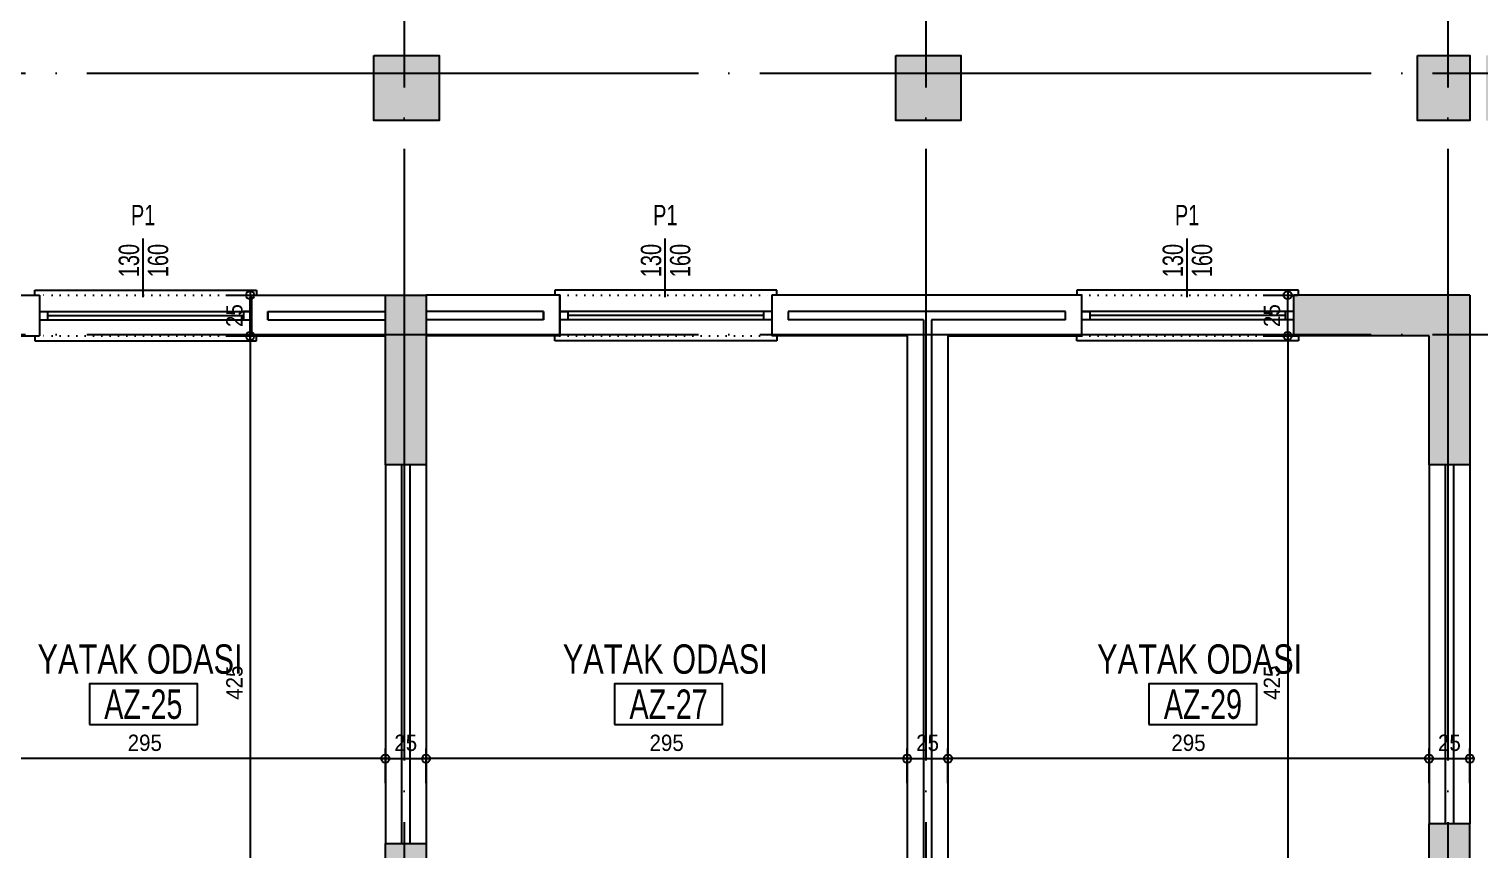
# Model space of a CAD drawing. Extents: x 460786 to 545292, y 30998 to 41694.
# Drawn here: x 467240 to 468129, y 40492 to 40995 of the extents above; entities that cross this region are included whole.
import ezdxf
from ezdxf.enums import TextEntityAlignment as Align

# ---------------------------------------------------------------- set-up
doc = ezdxf.new("R2010")
doc.units = 0
doc.header["$LTSCALE"] = 50
doc.header["$MEASUREMENT"] = 0
doc.header["$PDMODE"] = 35
doc.linetypes.add('DASHDOT', pattern=[5.5, 5, -0.25, 0, -0.25])
doc.linetypes.add('DASHED', pattern=[0.1, 0, -0.1])
doc.layers.get('0').update_dxf_attribs({"linetype": 'CONTINUOUS'})
doc.layers.get('Defpoints').update_dxf_attribs({"linetype": 'CONTINUOUS'})
for name, color, linetype in [('A-Aks Dikey', 12, 'DASHDOT'), ('A-Aks Yatay', 12, 'DASHDOT'), ('A-Betonarme', 6, 'CONTINUOUS'), ('A-Cam', 160, 'CONTINUOUS'), ('A-Dash', 9, 'DASHED'), ('A-Duvar', 7, 'CONTINUOUS'), ('A-Gör 2', 40, 'CONTINUOUS'), ('A-mahal adi', 1, 'CONTINUOUS'), ('A-mahal no', 4, 'CONTINUOUS'), ('A-Olcu  IC Yatay', 8, 'CONTINUOUS'), ('A-Olcu Ic Dikey', 8, 'CONTINUOUS'), ('A-Poz-Pen', 4, 'CONTINUOUS'), ('A-Tarama 1', 9, 'CONTINUOUS')]:
    doc.layers.add(name, color=color, linetype=linetype)
doc.styles.get("Standard").update_dxf_attribs({"font": 'arial.ttf', "width": 0.9})
doc.dimstyles.new('EXIT', dxfattribs={"dimscale": 50, "dimtxt": 0.23, "dimasz": 0.03, "dimexe": 0.125, "dimexo": 0.5, "dimgap": 0.09, "dimtad": 1, "dimzin": 1, "dimdsep": 46, "dimtxsty": 'Standard', "dimblk": 'TICK', "dimcen": 0.2, "dimadec": 0, "dimazin": 0, "dimtfac": 1, "dimtix": 1, "dimtofl": 0, "dimtmove": 2, "dimatfit": 3, "dimldrblk": 'TICK', "dimfxl": 1, "dimtolj": 1, "dimtzin": 1, "dimarcsym": 0})

# ---------------------------------------------------------------- blocks, each defined once
blk = doc.blocks.new('poz-pk1')
blk.add_line((24.33, 28.66), (24.33, -5.74))
at = {"width": 0.7}
for p in [(17.04, 9.96), (31.55, 9.96)]:
    blk.add_attdef('YAZı', text='', height=12, rotation=90, dxfattribs=at).set_placement(p, align=Align.MIDDLE_CENTER)
blk.add_attdef('POZ', text='', height=12, dxfattribs=at).set_placement((24.33, -14.42), align=Align.MIDDLE_CENTER)
blk = doc.blocks.new('mahal adı')
at = {"layer": 'A-mahal no'}
blk.add_lwpolyline([(-75.6, -73.4), (89.9, -73.4), (89.9, -10.9), (-75.6, -10.9)], close=True, dxfattribs=at)
at = {"layer": 'A-mahal adi', "width": 0.75}
for p in [(2.1, 88.8), (2.1, 27)]:
    blk.add_attdef('MAHALADI', text='', height=45, dxfattribs=at).set_placement(p, align=Align.MIDDLE_CENTER)
at = {"layer": 'A-mahal no', "width": 0.7}
blk.add_attdef('MAHALNO', text='', height=45, dxfattribs=at).set_placement((7.1, -42.1), align=Align.MIDDLE_CENTER)
blk = doc.blocks.new('TICK', base_point=(53.7, 38.06))
blk.add_line((55.37, 38.06), (52.04, 38.06))
blk.add_circle((53.7, 38.06), 1.67)
blk = doc.blocks.new('*D700')
at = {"layer": 'A-Olcu Ic Dikey', "color": 0, "lineweight": -2, "transparency": 16777216}
for p, q in [((467360.26795, 40806.50245), (467381.51795, 40806.50245)), ((467375.26795, 40805.00245), (467375.26795, 40383.00245)), ((467360.26795, 40381.50245), (467381.51795, 40381.50245))]:
    blk.add_line(p, q, dxfattribs=at)
at = {"layer": 'Defpoints', "color": 0, "transparency": 16777216}
for p in [(467335.26795, 40806.50245), (467335.26795, 40381.50245), (467375.26795, 40381.50245)]:
    blk.add_point(p, dxfattribs=at)
at = {"layer": 'A-Olcu Ic Dikey', "color": 0, "lineweight": -2, "transparency": 16777216, "xscale": 1.5, "yscale": 1.5, "zscale": 1.5}
for p, rotation in [((467375.26795, 40806.50245), 90), ((467375.26795, 40381.50245), 270)]:
    blk.add_blockref('TICK', p, dxfattribs=dict(at, rotation=rotation))
at = {"layer": 'A-Olcu Ic Dikey', "color": 0, "transparency": 16777216, "insert": (467365.66222, 40594.00245), "char_height": 10, "attachment_point": 5, "rotation": 90}
blk.add_mtext('\\A1;425', dxfattribs=at)
blk = doc.blocks.new('*D701')
at = {"layer": 'A-Olcu Ic Dikey', "color": 0, "lineweight": -2, "transparency": 16777216}
for p, q in [((467360.26795, 40831.50245), (467381.51795, 40831.50245)), ((467375.26795, 40808.00245), (467375.26795, 40830.00245)), ((467360.26795, 40806.50245), (467381.51795, 40806.50245))]:
    blk.add_line(p, q, dxfattribs=at)
at = {"layer": 'Defpoints', "color": 0, "transparency": 16777216}
for p in [(467335.26795, 40831.50245), (467375.26795, 40831.50245), (467335.26795, 40806.50245)]:
    blk.add_point(p, dxfattribs=at)
at = {"layer": 'A-Olcu Ic Dikey', "color": 0, "lineweight": -2, "transparency": 16777216, "xscale": 1.5, "yscale": 1.5, "zscale": 1.5}
for p, rotation in [((467375.26795, 40831.50245), 90), ((467375.26795, 40806.50245), 270)]:
    blk.add_blockref('TICK', p, dxfattribs=dict(at, rotation=rotation))
at = {"layer": 'A-Olcu Ic Dikey', "color": 0, "transparency": 16777216, "insert": (467365.66222, 40819.00245), "char_height": 10, "attachment_point": 5, "rotation": 90}
blk.add_mtext('\\A1;25', dxfattribs=at)
blk = doc.blocks.new('*D713')
at = {"layer": 'A-Olcu Ic Dikey', "color": 0, "lineweight": -2, "transparency": 16777216}
for p, q in [((467996.49265, 40806.50245), (468017.74265, 40806.50245)), ((468011.49265, 40805.00245), (468011.49265, 40383.00245)), ((467996.49265, 40381.50245), (468017.74265, 40381.50245))]:
    blk.add_line(p, q, dxfattribs=at)
at = {"layer": 'Defpoints', "color": 0, "transparency": 16777216}
for p in [(467971.49265, 40806.50245), (467971.49265, 40381.50245), (468011.49265, 40381.50245)]:
    blk.add_point(p, dxfattribs=at)
at = {"layer": 'A-Olcu Ic Dikey', "color": 0, "lineweight": -2, "transparency": 16777216, "xscale": 1.5, "yscale": 1.5, "zscale": 1.5}
for p, rotation in [((468011.49265, 40806.50245), 90), ((468011.49265, 40381.50245), 270)]:
    blk.add_blockref('TICK', p, dxfattribs=dict(at, rotation=rotation))
at = {"layer": 'A-Olcu Ic Dikey', "color": 0, "transparency": 16777216, "insert": (468001.88692, 40594.00245), "char_height": 10, "attachment_point": 5, "rotation": 90}
blk.add_mtext('\\A1;425', dxfattribs=at)
blk = doc.blocks.new('*D714')
at = {"layer": 'A-Olcu Ic Dikey', "color": 0, "lineweight": -2, "transparency": 16777216}
for p, q in [((467996.49265, 40831.50245), (468017.74265, 40831.50245)), ((468011.49265, 40808.00245), (468011.49265, 40830.00245)), ((467996.49265, 40806.50245), (468017.74265, 40806.50245))]:
    blk.add_line(p, q, dxfattribs=at)
at = {"layer": 'Defpoints', "color": 0, "transparency": 16777216}
for p in [(467971.49265, 40831.50245), (468011.49265, 40831.50245), (467971.49265, 40806.50245)]:
    blk.add_point(p, dxfattribs=at)
at = {"layer": 'A-Olcu Ic Dikey', "color": 0, "lineweight": -2, "transparency": 16777216, "xscale": 1.5, "yscale": 1.5, "zscale": 1.5}
for p, rotation in [((468011.49265, 40831.50245), 90), ((468011.49265, 40806.50245), 270)]:
    blk.add_blockref('TICK', p, dxfattribs=dict(at, rotation=rotation))
at = {"layer": 'A-Olcu Ic Dikey', "color": 0, "transparency": 16777216, "insert": (468001.88692, 40819.00245), "char_height": 10, "attachment_point": 5, "rotation": 90}
blk.add_mtext('\\A1;25', dxfattribs=at)
blk = doc.blocks.new('*D715')
at = {"layer": 'A-Olcu  IC Yatay', "color": 0, "lineweight": -2, "transparency": 16777216}
for p, q in [((467803.1686, 40532.50245), (467803.1686, 40553.75245)), ((468096.6686, 40547.50245), (467804.6686, 40547.50245)), ((468098.1686, 40532.50245), (468098.1686, 40553.75245))]:
    blk.add_line(p, q, dxfattribs=at)
at = {"layer": 'Defpoints', "color": 0, "transparency": 16777216}
for p in [(467803.1686, 40547.50245), (467803.1686, 40507.50245), (468098.1686, 40507.50245)]:
    blk.add_point(p, dxfattribs=at)
at = {"layer": 'A-Olcu  IC Yatay', "color": 0, "lineweight": -2, "transparency": 16777216, "xscale": 1.5, "yscale": 1.5, "zscale": 1.5}
for p, rotation in [((467803.1686, 40547.50245), 180.0000000000339), ((468098.1686, 40547.50245), 3.389288849575678e-11)]:
    blk.add_blockref('TICK', p, dxfattribs=dict(at, rotation=rotation))
at = {"layer": 'A-Olcu  IC Yatay', "color": 0, "transparency": 16777216, "insert": (467950.6686, 40557.10818), "char_height": 10, "attachment_point": 5}
blk.add_mtext('\\A1;295', dxfattribs=at)
blk = doc.blocks.new('*D716')
at = {"layer": 'A-Olcu  IC Yatay', "color": 0, "lineweight": -2, "transparency": 16777216}
for p, q in [((468098.1686, 40532.50245), (468098.1686, 40553.75245)), ((468099.6686, 40547.50245), (468121.6686, 40547.50245)), ((468123.1686, 40532.50245), (468123.1686, 40553.75245))]:
    blk.add_line(p, q, dxfattribs=at)
at = {"layer": 'Defpoints', "color": 0, "transparency": 16777216}
for p in [(468123.1686, 40547.50245), (468098.1686, 40507.50245), (468123.1686, 40507.50245)]:
    blk.add_point(p, dxfattribs=at)
at = {"layer": 'A-Olcu  IC Yatay', "color": 0, "lineweight": -2, "transparency": 16777216, "xscale": 1.5, "yscale": 1.5, "zscale": 1.5, "rotation": 180}
blk.add_blockref('TICK', (468098.1686, 40547.50245), dxfattribs=at)
at = {"layer": 'A-Olcu  IC Yatay', "color": 0, "lineweight": -2, "transparency": 16777216, "xscale": 1.5, "yscale": 1.5, "zscale": 1.5}
blk.add_blockref('TICK', (468123.1686, 40547.50245), dxfattribs=at)
at = {"layer": 'A-Olcu  IC Yatay', "color": 0, "transparency": 16777216, "insert": (468110.6686, 40557.10818), "char_height": 10, "attachment_point": 5}
blk.add_mtext('\\A1;25', dxfattribs=at)
blk = doc.blocks.new('*D717')
at = {"layer": 'A-Olcu  IC Yatay', "color": 0, "lineweight": -2, "transparency": 16777216}
for p, q in [((467778.1686, 40532.50245), (467778.1686, 40553.75245)), ((467779.6686, 40547.50245), (467801.6686, 40547.50245)), ((467803.1686, 40532.50245), (467803.1686, 40553.75245))]:
    blk.add_line(p, q, dxfattribs=at)
at = {"layer": 'Defpoints', "color": 0, "transparency": 16777216}
for p in [(467803.1686, 40547.50245), (467778.1686, 40507.50245), (467803.1686, 40507.50245)]:
    blk.add_point(p, dxfattribs=at)
at = {"layer": 'A-Olcu  IC Yatay', "color": 0, "lineweight": -2, "transparency": 16777216, "xscale": 1.5, "yscale": 1.5, "zscale": 1.5, "rotation": 180}
blk.add_blockref('TICK', (467778.1686, 40547.50245), dxfattribs=at)
at = {"layer": 'A-Olcu  IC Yatay', "color": 0, "lineweight": -2, "transparency": 16777216, "xscale": 1.5, "yscale": 1.5, "zscale": 1.5}
blk.add_blockref('TICK', (467803.1686, 40547.50245), dxfattribs=at)
at = {"layer": 'A-Olcu  IC Yatay', "color": 0, "transparency": 16777216, "insert": (467790.6686, 40557.10818), "char_height": 10, "attachment_point": 5}
blk.add_mtext('\\A1;25', dxfattribs=at)
blk = doc.blocks.new('*D718')
at = {"layer": 'A-Olcu  IC Yatay', "color": 0, "lineweight": -2, "transparency": 16777216}
for p, q in [((467483.1686, 40532.50245), (467483.1686, 40553.75245)), ((467776.6686, 40547.50245), (467484.6686, 40547.50245)), ((467778.1686, 40532.50245), (467778.1686, 40553.75245))]:
    blk.add_line(p, q, dxfattribs=at)
at = {"layer": 'Defpoints', "color": 0, "transparency": 16777216}
for p in [(467483.1686, 40547.50245), (467483.1686, 40507.50245), (467778.1686, 40507.50245)]:
    blk.add_point(p, dxfattribs=at)
at = {"layer": 'A-Olcu  IC Yatay', "color": 0, "lineweight": -2, "transparency": 16777216, "xscale": 1.5, "yscale": 1.5, "zscale": 1.5}
for p, rotation in [((467483.1686, 40547.50245), 180.0000000000509), ((467778.1686, 40547.50245), 5.091926880140817e-11)]:
    blk.add_blockref('TICK', p, dxfattribs=dict(at, rotation=rotation))
at = {"layer": 'A-Olcu  IC Yatay', "color": 0, "transparency": 16777216, "insert": (467630.6686, 40557.10818), "char_height": 10, "attachment_point": 5}
blk.add_mtext('\\A1;295', dxfattribs=at)
blk = doc.blocks.new('*D719')
at = {"layer": 'A-Olcu  IC Yatay', "color": 0, "lineweight": -2, "transparency": 16777216}
for p, q in [((467458.1686, 40532.50245), (467458.1686, 40553.75245)), ((467459.6686, 40547.50245), (467481.6686, 40547.50245)), ((467483.1686, 40532.50245), (467483.1686, 40553.75245))]:
    blk.add_line(p, q, dxfattribs=at)
at = {"layer": 'Defpoints', "color": 0, "transparency": 16777216}
for p in [(467483.1686, 40547.50245), (467458.1686, 40507.50245), (467483.1686, 40507.50245)]:
    blk.add_point(p, dxfattribs=at)
at = {"layer": 'A-Olcu  IC Yatay', "color": 0, "lineweight": -2, "transparency": 16777216, "xscale": 1.5, "yscale": 1.5, "zscale": 1.5, "rotation": 180}
blk.add_blockref('TICK', (467458.1686, 40547.50245), dxfattribs=at)
at = {"layer": 'A-Olcu  IC Yatay', "color": 0, "lineweight": -2, "transparency": 16777216, "xscale": 1.5, "yscale": 1.5, "zscale": 1.5}
blk.add_blockref('TICK', (467483.1686, 40547.50245), dxfattribs=at)
at = {"layer": 'A-Olcu  IC Yatay', "color": 0, "transparency": 16777216, "insert": (467470.6686, 40557.10818), "char_height": 10, "attachment_point": 5}
blk.add_mtext('\\A1;25', dxfattribs=at)
blk = doc.blocks.new('*D720')
at = {"layer": 'A-Olcu  IC Yatay', "color": 0, "lineweight": -2, "transparency": 16777216}
for p, q in [((467163.1686, 40532.50245), (467163.1686, 40553.75245)), ((467456.6686, 40547.50245), (467164.6686, 40547.50245)), ((467458.1686, 40532.50245), (467458.1686, 40553.75245))]:
    blk.add_line(p, q, dxfattribs=at)
at = {"layer": 'Defpoints', "color": 0, "transparency": 16777216}
for p in [(467163.1686, 40547.50245), (467163.1686, 40507.50245), (467458.1686, 40507.50245)]:
    blk.add_point(p, dxfattribs=at)
at = {"layer": 'A-Olcu  IC Yatay', "color": 0, "lineweight": -2, "transparency": 16777216, "xscale": 1.5, "yscale": 1.5, "zscale": 1.5}
for p, rotation in [((467163.1686, 40547.50245), 180.0000000000509), ((467458.1686, 40547.50245), 5.091926880140817e-11)]:
    blk.add_blockref('TICK', p, dxfattribs=dict(at, rotation=rotation))
at = {"layer": 'A-Olcu  IC Yatay', "color": 0, "transparency": 16777216, "insert": (467310.6686, 40557.10818), "char_height": 10, "attachment_point": 5}
blk.add_mtext('\\A1;295', dxfattribs=at)

msp = doc.modelspace()

# ---------------------------------------------------------------- hatches: boundary and pattern name
at = {"layer": 'A-Tarama 1'}
h = msp.add_hatch(dxfattribs=at)
h.set_pattern_fill('ANSI33', color=256, scale=30, angle=180, style=0)
h.set_pattern_definition([(225, (696.577, 0), (5.30330086, -5.30330086), []), (225, (691.274, 6e-16), (5.30330086, -5.30330086), [3.75, -1.875])])
h.paths.add_polyline_path([(465995.17, 40179.5), (465920.17, 40179.5), (465920.17, 40154.5), (465995.17, 40154.5)])
h.paths.add_polyline_path([(465945.17, 40474.5), (466070.17, 40474.5), (466070.17, 40499.5), (465920.17, 40499.5), (465920.17, 40392.5), (465945.17, 40392.5)])
h.paths.add_polyline_path([(466430.17, 40499.5), (466333.17, 40499.5), (466333.17, 40474.5), (466430.17, 40474.5)])
h.paths.add_polyline_path([(466685.17, 40499.5), (466660.17, 40499.5), (466660.17, 40371.5), (466685.17, 40371.5)])
h.paths.add_polyline_path([(466430.17, 39860), (466333.17, 39860), (466333.17, 39835), (466430.17, 39835)])
h.paths.add_polyline_path([(466070.17, 39860), (465970.17, 39860), (465970.17, 39835), (466070.17, 39835)])
h.paths.add_polyline_path([(466070.17, 39220), (465970.17, 39220), (465970.17, 39195), (466070.17, 39195)])
h.paths.add_polyline_path([(466430.17, 39220), (466333.17, 39220), (466333.17, 39195), (466430.17, 39195)])
h.paths.add_polyline_path([(465995.17, 38899.5), (465920.17, 38899.5), (465920.17, 38874.5), (465945.17, 38874.5), (465995.17, 38874.5)])
h.paths.add_polyline_path([(466070.17, 38579.5), (465945.17, 38579.5), (465945.17, 38654.5), (465920.17, 38654.5), (465920.17, 38554.5), (466070.17, 38554.5)])
h.paths.add_polyline_path([(466523.17, 38579.5), (466333.17, 38579.5), (466333.17, 38554.5), (466523.17, 38554.5)])
h.paths.add_polyline_path([(466843.17, 38099.5), (466498.17, 38099.5), (466498.17, 38074.5), (466843.17, 38074.5)])
h.paths.add_polyline_path([(466523.17, 38322.5), (466498.17, 38322.5), (466498.17, 38222.5), (466523.17, 38222.5)])
h.paths.add_polyline_path([(466925.17, 38247.5), (466843.17, 38247.5), (466843.17, 38322.5), (466818.17, 38322.5), (466818.17, 38222.5), (466925.17, 38222.5)])
h.paths.add_polyline_path([(466843.17, 38682.5), (466818.17, 38682.5), (466818.17, 38554.5), (466843.17, 38554.5)])
h.paths.add_polyline_path([(467170.17, 38114.5), (467130.17, 38114.5), (467130.17, 38074.5), (467170.17, 38074.5)])
h.paths.add_polyline_path([(467490.17, 38114.5), (467450.17, 38114.5), (467450.17, 38074.5), (467490.17, 38074.5)])
h.paths.add_polyline_path([(467482.17, 38322.5), (467457.17, 38322.5), (467457.17, 38222.5), (467482.17, 38222.5)])
h.paths.add_polyline_path([(467482.17, 38682.5), (467457.17, 38682.5), (467457.17, 38554.5), (467482.17, 38554.5)])
h.paths.add_polyline_path([(468123.17, 38682.5), (468098.17, 38682.5), (468098.17, 38554.5), (468123.17, 38554.5)])
h.paths.add_polyline_path([(468123.17, 38322.5), (468098.17, 38322.5), (468098.17, 38222.5), (468123.17, 38222.5)])
h.paths.add_polyline_path([(468123.17, 38114.5), (468090.17, 38114.5), (468090.17, 38074.5), (468123.17, 38074.5)])
h.paths.add_polyline_path([(467810.17, 38114.5), (467770.17, 38114.5), (467770.17, 38074.5), (467810.17, 38074.5)])
h.paths.add_polyline_path([(468166.17, 38746.5), (468133.17, 38746.5), (468133.17, 38706.5), (468166.17, 38706.5)])
h.paths.add_polyline_path([(468166.17, 39066.5), (468133.17, 39066.5), (468133.17, 39026.5), (468166.17, 39026.5)])
h.paths.add_polyline_path([(468123.17, 39066.5), (468098.17, 39066.5), (467933.17, 39066.5), (467933.17, 39041.5), (468083.17, 39041.5), (468083.17, 39026.5), (468123.17, 39026.5)])
h.paths.add_polyline_path([(467163.17, 39066.5), (466818.17, 39066.5), (466818.17, 39041.5), (467163.17, 39041.5)])
h.paths.add_polyline_path([(467491.17, 39081.5), (467451.17, 39081.5), (467451.17, 39041.5), (467491.17, 39041.5)])
h.paths.add_polyline_path([(467491.17, 39406.5), (467451.17, 39406.5), (467451.17, 39366.5), (467491.17, 39366.5)])
h.paths.add_polyline_path([(467178.17, 39406.5), (467138.17, 39406.5), (467138.17, 39366.5), (467178.17, 39366.5)])
h.paths.add_polyline_path([(466843.17, 39406.5), (466803.17, 39406.5), (466803.17, 39366.5), (466843.17, 39366.5)])
h.paths.add_polyline_path([(466843.17, 39686.5), (466803.17, 39686.5), (466803.17, 39646.5), (466843.17, 39646.5)])
h.paths.add_polyline_path([(466843.17, 39862.5), (466843.17, 40011.5), (466818.17, 40011.5), (466818.17, 39832.5), (466843.17, 39832.5)])
h.paths.add_polyline_path([(467163.17, 40011.5), (467138.17, 40011.5), (467138.17, 39832.5), (467163.17, 39832.5)])
h.paths.add_polyline_path([(467178.17, 39686.5), (467138.17, 39686.5), (467138.17, 39646.5), (467178.17, 39646.5)])
h.paths.add_polyline_path([(467491.17, 39686.5), (467451.17, 39686.5), (467451.17, 39646.5), (467491.17, 39646.5)])
h.paths.add_polyline_path([(467491.17, 40011.5), (467451.17, 40011.5), (467451.17, 39971.5), (467491.17, 39971.5)])
h.paths.add_polyline_path([(468123.17, 40026.5), (468083.17, 40026.5), (468083.17, 40011.5), (467933.17, 40011.5), (467933.17, 39986.5), (468123.17, 39986.5)])
h.paths.add_polyline_path([(468123.17, 39706.5), (468083.17, 39706.5), (468083.17, 39666.5), (468123.17, 39666.5)])
h.paths.add_polyline_path([(468166.17, 39706.5), (468133.17, 39706.5), (468133.17, 39666.5), (468166.17, 39666.5)])
h.paths.add_polyline_path([(468166.17, 40026.5), (468133.17, 40026.5), (468133.17, 39986.5), (468166.17, 39986.5)])
h.paths.add_polyline_path([(468123.17, 39386.5), (468083.17, 39386.5), (468083.17, 39346.5), (468123.17, 39346.5)])
h.paths.add_polyline_path([(468123.17, 40507.5), (468098.17, 40507.5), (468098.17, 40371.5), (468123.17, 40371.5)])
h.paths.add_polyline_path([(468123.17, 40831.5), (468015.17, 40831.5), (468015.17, 40806.5), (468098.17, 40806.5), (468098.17, 40727.5), (468123.17, 40727.5)])
h.paths.add_polyline_path([(468123.17, 40978.5), (468091.17, 40978.5), (468091.17, 40938.5), (468123.17, 40938.5)])
h.paths.add_polyline_path([(468165.17, 40978.5), (468133.17, 40978.5), (468133.17, 40938.5), (468165.17, 40938.5)])
h.paths.add_polyline_path([(467811.17, 40978.5), (467771.17, 40978.5), (467771.17, 40938.5), (467811.17, 40938.5)])
h.paths.add_polyline_path([(467491.17, 40978.5), (467451.17, 40978.5), (467451.17, 40938.5), (467491.17, 40938.5)])
h.paths.add_polyline_path([(467483.17, 40831.5), (467458.17, 40831.5), (467458.17, 40727.5), (467483.17, 40727.5)])
h.paths.add_polyline_path([(467483.17, 40495.5), (467458.17, 40495.5), (467458.17, 40384.5), (467458.17, 40371.5), (467483.17, 40371.5)])
h.paths.add_polyline_path([(466843.17, 40507.5), (466818.17, 40507.5), (466818.17, 40371.5), (466843.17, 40371.5)])
h.paths.add_polyline_path([(466926.17, 40831.5), (466818.17, 40831.5), (466818.17, 40727.5), (466843.17, 40727.5), (466843.17, 40806.5), (466926.17, 40806.5)])
h.paths.add_polyline_path([(466851.17, 40978.5), (466818.17, 40978.5), (466818.17, 40938.5), (466851.17, 40938.5)])
h.paths.add_polyline_path([(467171.17, 40978.5), (467131.17, 40978.5), (467131.17, 40938.5), (467171.17, 40938.5)])

# ---------------------------------------------------------------- linework, layer by layer
at = {"layer": 'A-Aks Dikey', "ltscale": 1.5}
for p, q in [((467469.67, 41333.83), (467469.67, 37667.36)), ((467789.67, 41333.83), (467789.67, 37667.36)), ((468109.67, 41333.83), (468109.67, 37667.36))]:
    msp.add_line(p, q, dxfattribs=at)
at = {"layer": 'A-Aks Yatay', "ltscale": 1.5}
for p, q in [((465624.75, 40967.5), (468533.89, 40967.5)), ((465624.75, 40807.5), (468533.89, 40807.5))]:
    msp.add_line(p, q, dxfattribs=at)
at = {"layer": 'A-Betonarme'}
for p, q in [((468123.17, 40831.5), (468015.17, 40831.5)), ((468015.17, 40806.5), (468015.17, 40831.5)), ((468015.17, 40806.5), (468015.17, 40831.5)), ((468123.17, 40831.5), (468123.17, 40727.5)), ((468098.17, 40806.5), (468015.17, 40806.5)), ((468098.17, 40727.5), (468098.17, 40806.5)), ((468123.17, 40727.5), (468098.17, 40727.5)), ((468098.17, 40371.5), (468098.17, 40507.5)), ((468123.17, 40507.5), (468098.17, 40507.5)), ((468123.17, 40371.5), (468123.17, 40507.5)), ((467458.17, 40384.5), (467458.17, 40495.5)), ((467458.17, 40495.5), (467483.17, 40495.5))]:
    msp.add_line(p, q, dxfattribs=at)
for points in [[(467451.17, 40978.5), (467491.17, 40978.5), (467491.17, 40938.5), (467451.17, 40938.5)], [(467771.17, 40978.5), (467811.17, 40978.5), (467811.17, 40938.5), (467771.17, 40938.5)], [(468091.17, 40978.5), (468123.17, 40978.5), (468123.17, 40938.5), (468091.17, 40938.5)], [(467458.17, 40831.5), (467483.17, 40831.5), (467483.17, 40727.5), (467458.17, 40727.5)], [(467458.17, 40495.5), (467483.17, 40495.5), (467483.17, 40371.5), (467458.17, 40371.5)]]:
    msp.add_lwpolyline(points, close=True, dxfattribs=at)
at = {"layer": 'A-Cam'}
for p, q in [((467246.17, 40821.5), (467376.17, 40821.5)), ((467246.17, 40816.5), (467376.17, 40816.5)), ((467251.17, 40819), (467371.17, 40819)), ((467695.17, 40821.5), (467565.17, 40821.5)), ((467695.17, 40816.5), (467565.17, 40816.5)), ((467690.17, 40819), (467570.17, 40819)), ((468015.17, 40821.5), (467885.17, 40821.5)), ((468015.17, 40816.5), (467885.17, 40816.5)), ((468010.17, 40819), (467890.17, 40819))]:
    msp.add_line(p, q, dxfattribs=at)
for points in [[(467246.17, 40816.5), (467251.17, 40816.5), (467251.17, 40821.5)], [(467376.17, 40821.5), (467371.17, 40821.5), (467371.17, 40816.5)], [(467565.17, 40821.5), (467570.17, 40821.5), (467570.17, 40816.5)], [(467695.17, 40816.5), (467690.17, 40816.5), (467690.17, 40821.5)], [(467885.17, 40821.5), (467890.17, 40821.5), (467890.17, 40816.5)], [(468015.17, 40816.5), (468010.17, 40816.5), (468010.17, 40821.5)], [(468015.17, 40816.5), (468010.17, 40816.5), (468010.17, 40821.5)]]:
    msp.add_lwpolyline(points, dxfattribs=at)
at = {"layer": 'A-Dash'}
for p, q in [((467376.17, 40831.5), (467246.17, 40831.5)), ((467565.17, 40831.5), (467695.17, 40831.5)), ((467885.17, 40831.5), (468015.17, 40831.5)), ((467376.17, 40806.5), (467246.17, 40806.5)), ((467565.17, 40806.5), (467695.17, 40806.5)), ((467885.17, 40806.5), (468015.17, 40806.5))]:
    msp.add_line(p, q, dxfattribs=at)
at = {"layer": 'A-Duvar'}
for p, q in [((467056.17, 40831.5), (467246.17, 40831.5)), ((467246.17, 40831.5), (467246.17, 40806.5)), ((467376.17, 40831.5), (467376.17, 40806.5)), ((467376.17, 40831.5), (467458.17, 40831.5)), ((467376.17, 40806.5), (467376.17, 40831.5)), ((467565.17, 40831.5), (467483.17, 40831.5)), ((467565.17, 40831.5), (467565.17, 40806.5)), ((467565.17, 40806.5), (467565.17, 40831.5)), ((467885.17, 40831.5), (467695.17, 40831.5)), ((467695.17, 40831.5), (467695.17, 40806.5)), ((467885.17, 40806.5), (467885.17, 40831.5)), ((467885.17, 40806.5), (467885.17, 40831.5)), ((467386.17, 40821.5), (467458.17, 40821.5)), ((467386.17, 40821.5), (467386.17, 40816.5)), ((467386.17, 40816.5), (467386.17, 40821.5)), ((467386.17, 40816.5), (467386.17, 40821.5)), ((467386.17, 40816.5), (467458.17, 40816.5)), ((467555.17, 40821.5), (467483.17, 40821.5)), ((467555.17, 40816.5), (467483.17, 40816.5)), ((467555.17, 40821.5), (467555.17, 40816.5)), ((467555.17, 40816.5), (467555.17, 40821.5)), ((467555.17, 40816.5), (467555.17, 40821.5)), ((467875.17, 40821.5), (467705.17, 40821.5)), ((467705.17, 40821.5), (467705.17, 40816.5)), ((467788.17, 40816.5), (467705.17, 40816.5)), ((467788.17, 40816.5), (467788.17, 40386.5)), ((467793.17, 40816.5), (467793.17, 40386.5)), ((467875.17, 40816.5), (467793.17, 40816.5)), ((467875.17, 40816.5), (467875.17, 40821.5)), ((467875.17, 40816.5), (467875.17, 40821.5)), ((467163.17, 40806.5), (467246.17, 40806.5)), ((467376.17, 40806.5), (467458.17, 40806.5)), ((467565.17, 40806.5), (467483.17, 40806.5)), ((467778.17, 40806.5), (467695.17, 40806.5)), ((467778.17, 40806.5), (467778.17, 40396.5)), ((467803.17, 40806.5), (467803.17, 40396.5)), ((467885.17, 40806.5), (467803.17, 40806.5)), ((467803.17, 40806.5), (467885.17, 40806.5)), ((467458.17, 40727.5), (467458.17, 40495.5)), ((467468.17, 40727.5), (467468.17, 40495.5)), ((467473.17, 40727.5), (467473.17, 40495.5)), ((467483.17, 40727.5), (467483.17, 40495.5)), ((468098.17, 40727.5), (468098.17, 40507.5)), ((468108.17, 40727.5), (468108.17, 40507.5)), ((468113.17, 40727.5), (468113.17, 40507.5)), ((468123.17, 40727.5), (468123.17, 40507.5))]:
    msp.add_line(p, q, dxfattribs=at)
at = {"layer": 'A-Gör 2'}
for p, q in [((467243.17, 40831.5), (467243.17, 40834.5)), ((467243.17, 40834.5), (467376.17, 40834.5)), ((467376.17, 40834.5), (467379.17, 40834.5)), ((467379.17, 40834.5), (467379.17, 40831.5)), ((467565.17, 40834.5), (467562.17, 40834.5)), ((467562.17, 40834.5), (467562.17, 40831.5)), ((467698.17, 40834.5), (467565.17, 40834.5)), ((467698.17, 40831.5), (467698.17, 40834.5)), ((467885.17, 40834.5), (467882.17, 40834.5)), ((467882.17, 40834.5), (467882.17, 40831.5)), ((468018.17, 40834.5), (467885.17, 40834.5)), ((468018.17, 40831.5), (468018.17, 40834.5)), ((468018.17, 40831.5), (468018.17, 40834.5)), ((467243.17, 40806.5), (467243.17, 40803.5)), ((467379.17, 40803.5), (467379.17, 40806.5)), ((467562.17, 40803.5), (467562.17, 40806.5)), ((467698.17, 40806.5), (467698.17, 40803.5)), ((467882.17, 40803.5), (467882.17, 40806.5)), ((468018.17, 40806.5), (468018.17, 40803.5)), ((468018.17, 40806.5), (468018.17, 40803.5)), ((467243.17, 40803.5), (467376.17, 40803.5)), ((467376.17, 40803.5), (467379.17, 40803.5)), ((467565.17, 40803.5), (467562.17, 40803.5)), ((467698.17, 40803.5), (467565.17, 40803.5)), ((467885.17, 40803.5), (467882.17, 40803.5)), ((468018.17, 40803.5), (467885.17, 40803.5))]:
    msp.add_line(p, q, dxfattribs=at)

# ---------------------------------------------------------------- block references
ref = msp.add_blockref('mahal adı', (467306.93, 40597.7), dxfattribs=dict(xscale=0.4, yscale=0.4, zscale=0.4))
ref.add_attrib('MAHALNO', 'AZ-25', dxfattribs={"layer": 'A-mahal no', "height": 18, "width": 0.7}).set_placement((467309.77, 40580.85), align=Align.MIDDLE_CENTER)
ref.add_attrib('MAHALADI', 'YATAK ODASI', dxfattribs={"layer": 'A-mahal adi', "height": 18, "width": 0.75}).set_placement((467307.76, 40608.51), align=Align.MIDDLE_CENTER)
ref = msp.add_blockref('mahal adı', (467629.01, 40597.7), dxfattribs=dict(xscale=0.4, yscale=0.4, zscale=0.4))
ref.add_attrib('MAHALNO', 'AZ-27', dxfattribs={"layer": 'A-mahal no', "height": 18, "width": 0.7}).set_placement((467631.85, 40580.85), align=Align.MIDDLE_CENTER)
ref.add_attrib('MAHALADI', 'YATAK ODASI', dxfattribs={"layer": 'A-mahal adi', "height": 18, "width": 0.75}).set_placement((467629.84, 40608.51), align=Align.MIDDLE_CENTER)
ref = msp.add_blockref('mahal adı', (467956.69, 40597.7), dxfattribs=dict(xscale=0.4, yscale=0.4, zscale=0.4))
ref.add_attrib('MAHALNO', 'AZ-29', dxfattribs={"layer": 'A-mahal no', "height": 18, "width": 0.7}).set_placement((467959.53, 40580.85), align=Align.MIDDLE_CENTER)
ref.add_attrib('MAHALADI', 'YATAK ODASI', dxfattribs={"layer": 'A-mahal adi', "height": 18, "width": 0.75}).set_placement((467957.52, 40608.51), align=Align.MIDDLE_CENTER)
at = {"layer": 'A-Poz-Pen'}
ref = msp.add_blockref('poz-pk1', (467335.01, 40860.19), dxfattribs=dict(at, xscale=1.041608796296916, yscale=1.041608796296916, zscale=1.041608796296916, rotation=180))
ref.add_attrib('YAZı', '130', dxfattribs={"layer": '0', "height": 12.499, "rotation": 90, "width": 0.7}).set_placement((467300.91, 40852.73), align=Align.MIDDLE_CENTER)
ref.add_attrib('YAZı', '160', dxfattribs={"layer": '0', "height": 12.499, "rotation": 90, "width": 0.7}).set_placement((467318.75, 40852.72), align=Align.MIDDLE_CENTER)
ref.add_attrib('POZ', 'P1', dxfattribs={"layer": '0', "height": 12.499, "width": 0.7}).set_placement((467309.67, 40880.61), align=Align.MIDDLE_CENTER)
ref = msp.add_blockref('poz-pk1', (467655.18, 40860.19), dxfattribs=dict(at, xscale=1.041608796296916, yscale=1.041608796296916, zscale=1.041608796296916, rotation=180))
ref.add_attrib('YAZı', '130', dxfattribs={"layer": '0', "height": 12.499, "rotation": 90, "width": 0.7}).set_placement((467621.07, 40852.73), align=Align.MIDDLE_CENTER)
ref.add_attrib('YAZı', '160', dxfattribs={"layer": '0', "height": 12.499, "rotation": 90, "width": 0.7}).set_placement((467638.92, 40852.72), align=Align.MIDDLE_CENTER)
ref.add_attrib('POZ', 'P1', dxfattribs={"layer": '0', "height": 12.499, "width": 0.7}).set_placement((467629.84, 40880.61), align=Align.MIDDLE_CENTER)
ref = msp.add_blockref('poz-pk1', (467975.18, 40860.19), dxfattribs=dict(at, xscale=1.041608796296916, yscale=1.041608796296916, zscale=1.041608796296916, rotation=180))
ref.add_attrib('YAZı', '130', dxfattribs={"layer": '0', "height": 12.499, "rotation": 90, "width": 0.7}).set_placement((467941.07, 40852.73), align=Align.MIDDLE_CENTER)
ref.add_attrib('YAZı', '160', dxfattribs={"layer": '0', "height": 12.499, "rotation": 90, "width": 0.7}).set_placement((467958.92, 40852.72), align=Align.MIDDLE_CENTER)
ref.add_attrib('POZ', 'P1', dxfattribs={"layer": '0', "height": 12.499, "width": 0.7}).set_placement((467949.84, 40880.61), align=Align.MIDDLE_CENTER)

# ---------------------------------------------------------------- dimensions: what is measured, and where the dimension line sits
at = {"layer": 'A-Olcu  IC Yatay'}
for p1, p2, distance, picture, middle in [((467458.17, 40507.5), (467163.17, 40507.5), -40, '*D720', (467310.67, 40557.11)), ((467458.17, 40507.5), (467483.17, 40507.5), 40, '*D719', (467470.67, 40557.11)), ((467778.17, 40507.5), (467483.17, 40507.5), -40, '*D718', (467630.67, 40557.11)), ((467778.17, 40507.5), (467803.17, 40507.5), 40, '*D717', (467790.67, 40557.11)), ((468098.17, 40507.5), (467803.17, 40507.5), -40, '*D715', (467950.67, 40557.11)), ((468098.17, 40507.5), (468123.17, 40507.5), 40, '*D716', (468110.67, 40557.11))]:
    dim = msp.add_aligned_dim(p1=p1, p2=p2, distance=distance, dimstyle='EXIT', override={"dimtxt": 0.2, "dimdec": 1, "dimzin": 9, "dimtdec": 1}, dxfattribs=at)
    dim.commit()
    dim.dimension.update_dxf_attribs({"geometry": picture, "text_midpoint": middle})
at = {"layer": 'A-Olcu Ic Dikey'}
for p1, p2, distance, picture, middle in [((467335.27, 40806.5), (467335.27, 40831.5), -40, '*D701', (467365.66, 40819)), ((467971.49, 40806.5), (467971.49, 40831.5), -40, '*D714', (468001.89, 40819)), ((467335.27, 40806.5), (467335.27, 40381.5), 40, '*D700', (467365.66, 40594)), ((467971.49, 40806.5), (467971.49, 40381.5), 40, '*D713', (468001.89, 40594))]:
    dim = msp.add_aligned_dim(p1=p1, p2=p2, distance=distance, dimstyle='EXIT', override={"dimtxt": 0.2, "dimdec": 1, "dimzin": 9, "dimtdec": 1}, dxfattribs=at)
    dim.commit()
    dim.dimension.update_dxf_attribs({"geometry": picture, "text_midpoint": middle})

doc.saveas('drawing.dxf')
